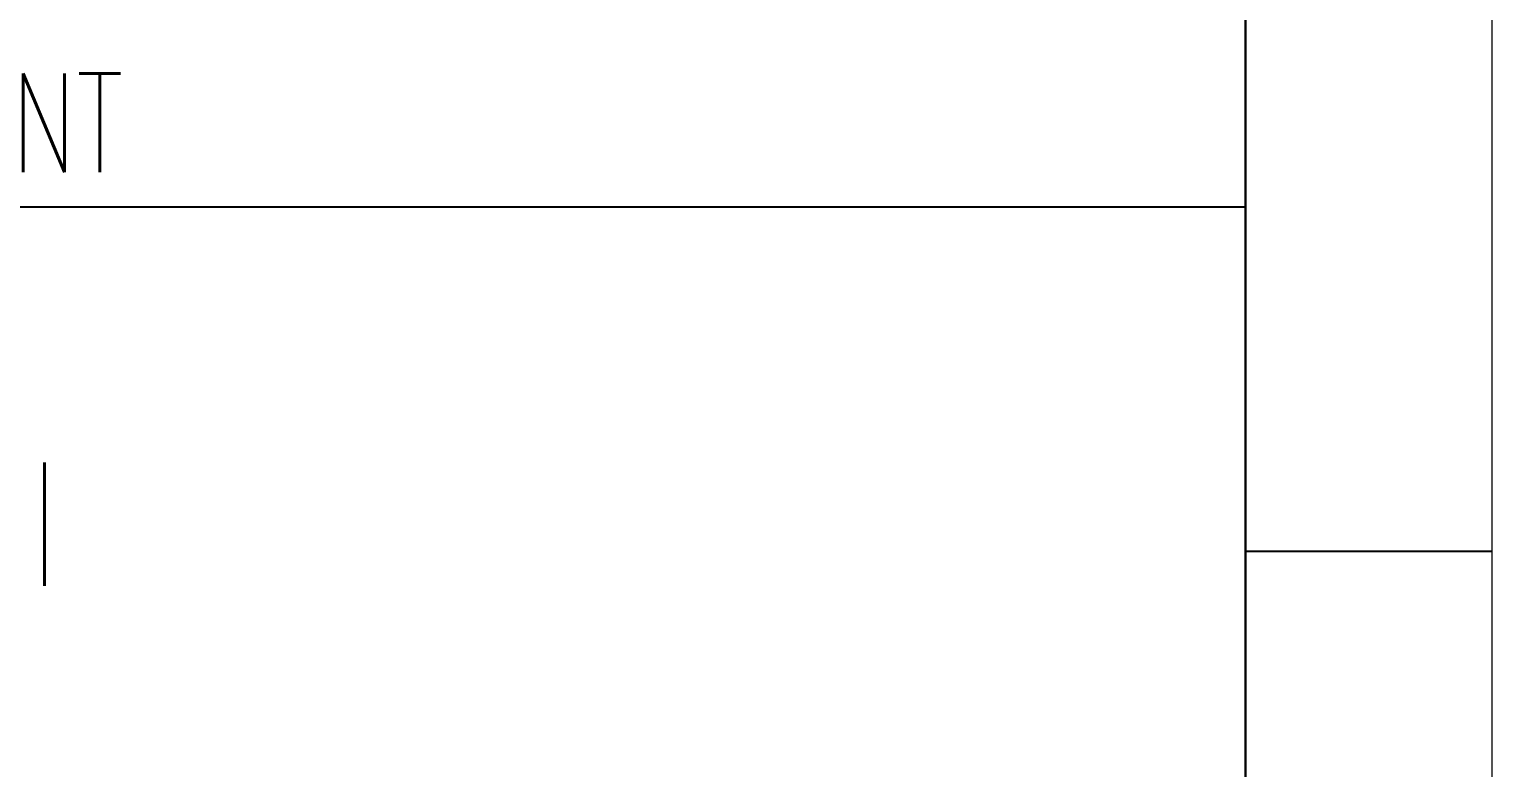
# Model space of a CAD drawing. Header units: millimetres. Extents: x -10011772 to -8149599, y 2847708 to 3434448.
# Drawn here: x -8191110 to -8149599, y 2890464 to 2911417 of the extents above; entities that cross this region are included whole.
import ezdxf
from ezdxf.enums import TextEntityAlignment as Align

# ---------------------------------------------------------------- set-up
doc = ezdxf.new("R2010")
doc.units = ezdxf.units.MM
doc.layers.add('TEG BORDER', color=7, linetype='Continuous')
doc.styles.add('HZTXT', font='simplexs.shx', dxfattribs={"width": 0.7, "bigfont": 'hztxt.shx'})
doc.styles.add('TEG BORDER', font='txt_qlt.shx', dxfattribs={"width": 0.7, "bigfont": 'hztxt.shx'})

# ---------------------------------------------------------------- blocks, each defined once
blk = doc.blocks.new('252 BORDER A2')
for p, q in [((589, 5), (589, 116)), ((594, 35), (589, 35))]:
    blk.add_line(p, q)
at = {"color": 5, "lineweight": 15}
blk.add_lwpolyline([(0, 420), (594, 420), (594, 0), (0, 0)], close=True, dxfattribs=at)
blk.add_lwpolyline([(5, 415), (589, 415), (589, 5), (5, 5)], close=True)
at = {"layer": 'TEG BORDER'}
blk.add_line((489, 42), (589, 42), dxfattribs=at)
at = {"layer": 'TEG BORDER', "lineweight": 25, "insert": (495.73, 44.204), "char_height": 2, "width": 100, "attachment_point": 4, "style": 'TEG BORDER'}
blk.add_mtext('\\pt8.5888;2 {\\H1.5x;x\\H0.66667x; 75  MMSCFD TEG DEHYDRATION TYPE  NATURAL GAS PROCESS PLANT}', dxfattribs=at)

msp = doc.modelspace()

# ---------------------------------------------------------------- block references
at = {"color": 9, "xscale": 1397, "yscale": 1397, "zscale": 1397}
msp.add_blockref('252 BORDER A2', (-8979417, 2847708), dxfattribs=at)

# ---------------------------------------------------------------- texts
at = {"style": 'HZTXT', "width": 0.7}
msp.add_text('ELECTRICAL EARTHING LAYOUT FOR LOCATION I', height=3500, dxfattribs=at).set_placement((-8228685, 2897377), align=Align.MIDDLE_CENTER)

doc.saveas('drawing.dxf')
